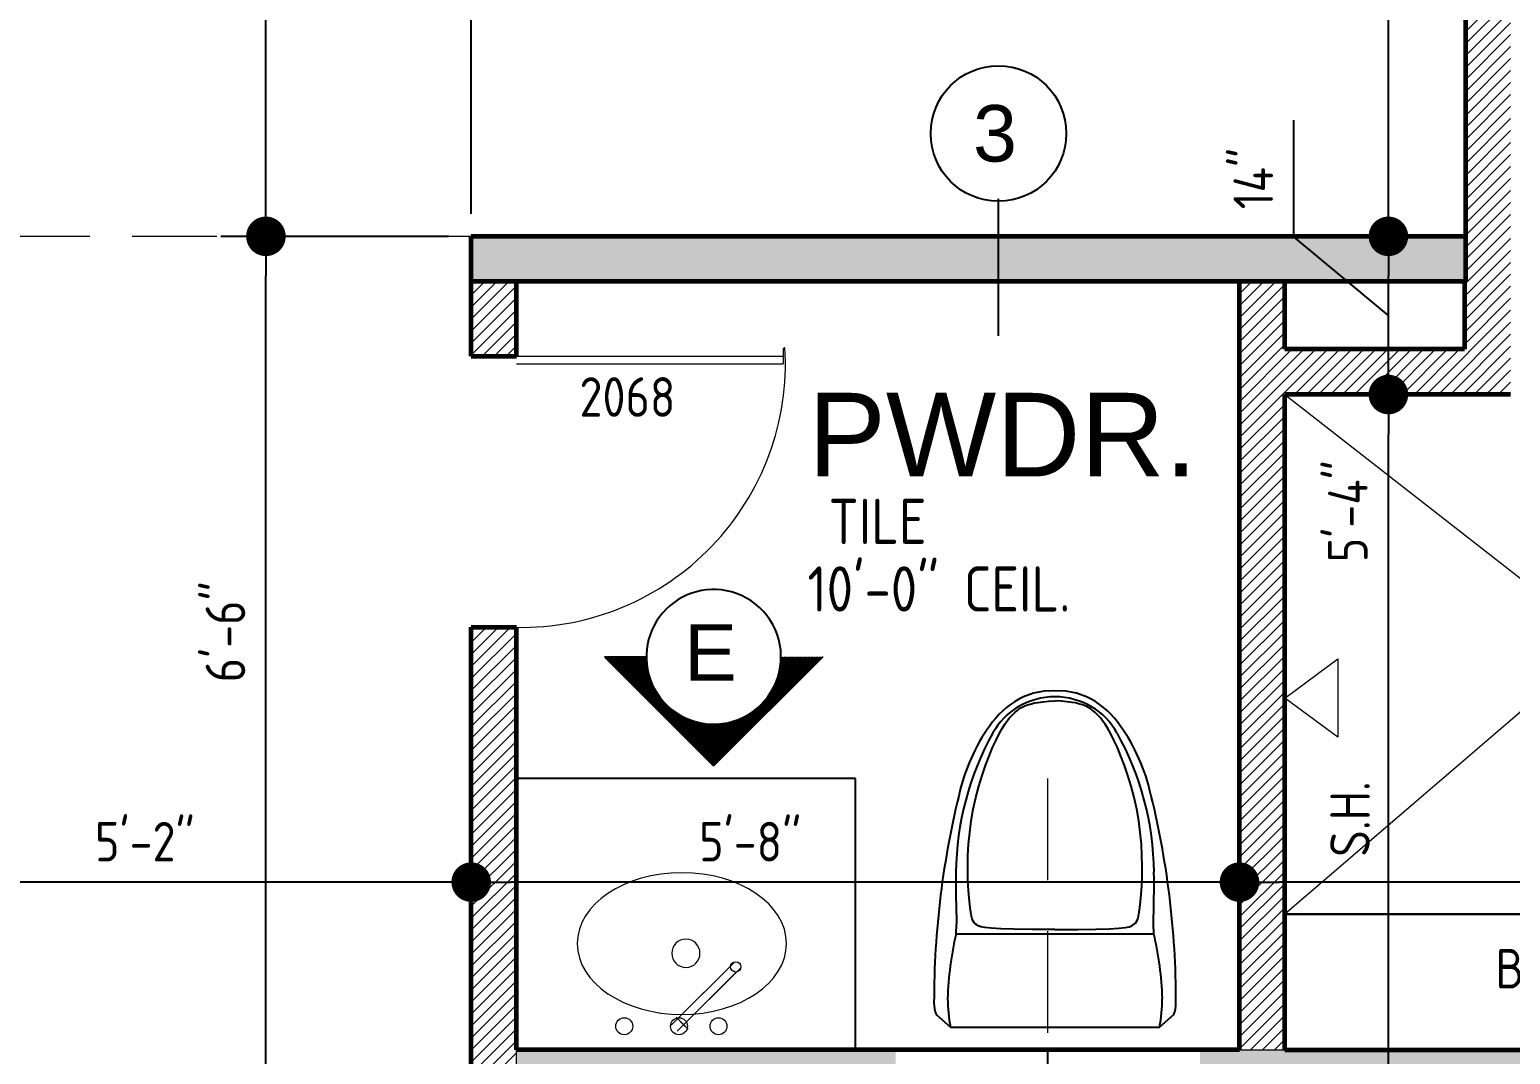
# Model space of a CAD drawing. Header units: feet. Extents: x 57903 to 63568, y -124112 to -112262.
# Drawn here: x 58530.8 to 58661.9, y -112753.3 to -112662.6 of the extents above; entities that cross this region are included whole.
import ezdxf

# ---------------------------------------------------------------- set-up
doc = ezdxf.new("R2010")
doc.units = ezdxf.units.FT
doc.header["$LTSCALE"] = 30
doc.header["$MEASUREMENT"] = 0
for name, pattern in [('DASHED', [0.75, 0.5, -0.25]), ('DASHED2', [0.375, 0.25, -0.125]), ('Solid', [0])]:
    doc.linetypes.add(name, pattern=pattern)
for name, color, linetype, lineweight in [('2', 2, 'Continuous', 35), ('DIMS', 137, 'Continuous', 15), ('DOORS', 157, 'Continuous', 9), ('DOORTEXT', 253, 'Continuous', 20), ('FIXTURES', 2, 'Continuous', 15), ('HATCH', 123, 'Continuous', 0), ('L1', 251, 'Continuous', 13), ('MISC', 3, 'Continuous', 30), ('ROOM LBLS', 253, 'Continuous', 30), ('TEXT LBLS', 81, 'Continuous', 18), ('WALLS', 7, 'Continuous', 60)]:
    doc.layers.add(name, color=color, linetype=linetype, lineweight=lineweight)
doc.layers.add('CABS-FLOORPLAN', color=4, linetype='Continuous')
doc.layers.add('TEXT', color=7, linetype='Continuous')
doc.styles.add('ARCH', font='ARCHITXT.SHX')
doc.styles.add('SWIS72', font='swissel.ttf', dxfattribs={"height": 4.5})
doc.styles.add('TEXT1', font='ARCHITXT.shx')
doc.dimstyles.new('ARCHITECTURAL', dxfattribs={"dimtxt": 3.5, "dimasz": 3.5, "dimexe": 4, "dimexo": 2, "dimgap": 1.5, "dimtad": 1, "dimdec": 1, "dimzin": 3, "dimdsep": 46, "dimlunit": 4, "dimtxsty": 'ARCH', "dimblk": 'DOT', "dimcen": 0.0625, "dimadec": 0, "dimazin": 0, "dimtfac": 1, "dimtdec": 1, "dimtix": 1, "dimtofl": 0, "dimtmove": 1, "dimatfit": 2, "dimldrblk": 'DOTSMALL', "dimfxl": 1, "dimtolj": 1, "dimtzin": 0, "dimarcsym": 0})

# ---------------------------------------------------------------- blocks, each defined once
blk = doc.blocks.new('TOILET1')
at = {"layer": 'CABS-FLOORPLAN', "color": 12}
for p, q in [((8.75, -10.25), (-8.75, -10.25)), ((-8.75, -10.25), (-8.71, -11.13)), ((8.75, -10.25), (8.71, -11.13))]:
    blk.add_line(p, q, dxfattribs=at)
blk.add_lwpolyline([(10.51, -3.11), (9.25, -2), (-9.25, -2), (-10.51, -3.11, 0.093331), (-10.71, -4.17, 0.061565), (-8.38, -23.04, 0.101081), (-5.53, -29.02, 0.125084), (-2.79, -31.24), (-1.9, -31.57), (-0.95, -31.74), (0, -31.77), (0.95, -31.74), (1.9, -31.57), (2.79, -31.24, 0.119506), (5.53, -29.02, 0.09972), (8.38, -23.04, 0.061521), (10.71, -4.17, 0.093352)], format="xyb", close=True, dxfattribs=at)
for points in [[(0, -10.65), (-2.05, -10.66), (-3.62, -10.68), (-4.8, -10.72), (-5.64, -10.77), (-6.21, -10.83), (-6.57, -10.89), (-6.79, -10.97), (-6.93, -11.05), (-6.93, -11.05), (-7.05, -11.14), (-7.15, -11.25), (-7.24, -11.4), (-7.32, -11.59), (-7.39, -11.84), (-7.46, -12.18), (-7.52, -12.6), (-7.58, -13.12), (-7.58, -13.12), (-7.63, -13.76), (-7.68, -14.51), (-7.71, -15.34), (-7.71, -16.24), (-7.7, -17.2), (-7.65, -18.21), (-7.55, -19.24), (-7.42, -20.28), (-7.42, -20.28), (-7.23, -21.31), (-7, -22.33), (-6.74, -23.33), (-6.45, -24.27), (-6.15, -25.17), (-5.83, -26), (-5.52, -26.75), (-5.22, -27.41), (-5.22, -27.41), (-4.94, -27.97), (-4.68, -28.44), (-4.44, -28.82), (-4.22, -29.13), (-4.02, -29.38), (-3.83, -29.58), (-3.67, -29.74), (-3.53, -29.87), (-3.53, -29.87), (-3.41, -29.98), (-3.3, -30.07), (-3.2, -30.14), (-3.1, -30.21), (-3.01, -30.27), (-2.91, -30.32), (-2.79, -30.38), (-2.66, -30.44), (-2.66, -30.44), (-2.51, -30.5), (-2.32, -30.57), (-2.09, -30.63), (-1.82, -30.7), (-1.48, -30.75), (-1.07, -30.81), (-0.58, -30.85), (0, -30.88)], [(0, -10.65), (2.05, -10.66), (3.62, -10.68), (4.8, -10.72), (5.64, -10.77), (6.21, -10.83), (6.57, -10.89), (6.79, -10.97), (6.93, -11.05), (6.93, -11.05), (7.05, -11.14), (7.15, -11.25), (7.24, -11.4), (7.32, -11.59), (7.39, -11.84), (7.46, -12.18), (7.52, -12.6), (7.58, -13.12), (7.58, -13.12), (7.63, -13.76), (7.68, -14.51), (7.71, -15.34), (7.71, -16.24), (7.7, -17.2), (7.65, -18.21), (7.55, -19.24), (7.42, -20.28), (7.42, -20.28), (7.23, -21.31), (7, -22.33), (6.74, -23.33), (6.45, -24.27), (6.15, -25.17), (5.83, -26), (5.52, -26.75), (5.22, -27.41), (5.22, -27.41), (4.94, -27.97), (4.68, -28.44), (4.44, -28.82), (4.22, -29.13), (4.02, -29.38), (3.83, -29.58), (3.67, -29.74), (3.53, -29.87), (3.53, -29.87), (3.41, -29.98), (3.3, -30.07), (3.2, -30.14), (3.1, -30.21), (3.01, -30.27), (2.91, -30.32), (2.79, -30.38), (2.66, -30.44), (2.66, -30.44), (2.51, -30.5), (2.32, -30.57), (2.09, -30.63), (1.82, -30.7), (1.48, -30.75), (1.07, -30.81), (0.58, -30.85), (0, -30.88)]]:
    blk.add_lwpolyline(points, dxfattribs=at)
for centre, radius, start, end in [((3.49, -4.54), 12.99, 168.7413, 180), ((-3.49, -4.54), 12.99, 0, 11.2587), ((19.71, -3.61), 29.23, 181.8205, 193.1357), ((-19.71, -3.61), 29.23, 346.8643, 358.1795), ((90.56, -14.61), 99.33, 177.9943, 180.6406), ((-90.56, -14.61), 99.33, 359.3594, 2.0057), ((17.19, -15.43), 25.96, 180.6406, 209.1162), ((-17.19, -15.43), 25.96, 330.8838, 359.3594), ((-0.15, -25.09), 6.11, 209.1162, 239.5441), ((0.15, -25.09), 6.11, 300.4559, 330.8838), ((0.04, -24.77), 6.48, 239.5441, 269.6202), ((-0.04, -24.77), 6.48, 270.3798, 300.4559)]:
    blk.add_arc(centre, radius, start, end, dxfattribs=at)
blk = doc.blocks.new('_Dot')
at = {"layer": 'DIMS', "color": 0, "lineweight": -2}
blk.add_line((-0.5, 0), (-1, 0), dxfattribs=at)
at = {"layer": 'DIMS', "color": 0, "const_width": 0.5}
blk.add_lwpolyline([(-0.25, 0, 1), (0.25, 0, 1)], format="xyb", close=True, dxfattribs=at)
blk = doc.blocks.new('*D438')
at = {"layer": 'Defpoints', "color": 0, "linetype": 'Solid', "transparency": 16777216}
for p in [(58637.91, -112738.03), (58637.91, -112752.87), (58693.91, -112752.87)]:
    blk.add_point(p, dxfattribs=at)
at = {"layer": 'DIMS', "color": 0, "linetype": 'Solid', "lineweight": -2, "transparency": 16777216}
for p, q in [((58637.91, -112750.87), (58637.91, -112734.03)), ((58693.91, -112750.87), (58693.91, -112734.03)), ((58690.41, -112738.03), (58641.41, -112738.03))]:
    blk.add_line(p, q, dxfattribs=at)
at = {"layer": 'DIMS', "color": 0, "linetype": 'Solid', "lineweight": -2, "transparency": 16777216, "xscale": 3.5, "yscale": 3.5, "zscale": 3.5, "rotation": 180}
blk.add_blockref('_Dot', (58637.91, -112738.03), dxfattribs=at)
at = {"layer": 'DIMS', "color": 0, "linetype": 'Solid', "lineweight": -2, "transparency": 16777216, "xscale": 3.5, "yscale": 3.5, "zscale": 3.5}
blk.add_blockref('_Dot', (58693.91, -112738.03), dxfattribs=at)
at = {"layer": 'DIMS', "color": 0, "linetype": 'Solid', "transparency": 16777216, "insert": (58672.79, -112734.45), "char_height": 3.5, "attachment_point": 5, "style": 'ARCH'}
blk.add_mtext('\\A1;4\'-8"', dxfattribs=at)
blk = doc.blocks.new('_DotSmall')
at = {"layer": 'DIMS', "color": 0, "const_width": 0.5}
blk.add_lwpolyline([(-0.0625, 0, 1), (0.0625, 0, 1)], format="xyb", close=True, dxfattribs=at)
blk = doc.blocks.new('*D439')
at = {"layer": 'Defpoints', "color": 0, "linetype": 'Solid', "transparency": 16777216}
for p in [(58569.91, -112738.03), (58569.91, -112750.87), (58637.91, -112752.87)]:
    blk.add_point(p, dxfattribs=at)
at = {"layer": 'DIMS', "color": 0, "linetype": 'Solid', "lineweight": -2, "transparency": 16777216}
for p, q in [((58569.91, -112748.87), (58569.91, -112734.03)), ((58637.91, -112750.87), (58637.91, -112734.03)), ((58634.41, -112738.03), (58573.41, -112738.03))]:
    blk.add_line(p, q, dxfattribs=at)
at = {"layer": 'DIMS', "color": 0, "linetype": 'Solid', "lineweight": -2, "transparency": 16777216, "xscale": 3.5, "yscale": 3.5, "zscale": 3.5, "rotation": 180}
blk.add_blockref('_Dot', (58569.91, -112738.03), dxfattribs=at)
at = {"layer": 'DIMS', "color": 0, "linetype": 'Solid', "lineweight": -2, "transparency": 16777216, "xscale": 3.5, "yscale": 3.5, "zscale": 3.5}
blk.add_blockref('_Dot', (58637.91, -112738.03), dxfattribs=at)
at = {"layer": 'DIMS', "color": 0, "linetype": 'Solid', "transparency": 16777216, "insert": (58594.61, -112734.45), "char_height": 3.5, "attachment_point": 5, "style": 'ARCH'}
blk.add_mtext('\\A1;5\'-8"', dxfattribs=at)
blk = doc.blocks.new('*D440')
at = {"layer": 'Defpoints', "color": 0, "linetype": 'Solid', "transparency": 16777216}
for p in [(58507.91, -112738.03), (58507.91, -112748.87), (58569.91, -112750.87)]:
    blk.add_point(p, dxfattribs=at)
at = {"layer": 'DIMS', "color": 0, "linetype": 'Solid', "lineweight": -2, "transparency": 16777216}
for p, q in [((58507.91, -112746.87), (58507.91, -112734.03)), ((58569.91, -112748.87), (58569.91, -112734.03)), ((58566.41, -112738.03), (58511.41, -112738.03))]:
    blk.add_line(p, q, dxfattribs=at)
at = {"layer": 'DIMS', "color": 0, "linetype": 'Solid', "lineweight": -2, "transparency": 16777216, "xscale": 3.5, "yscale": 3.5, "zscale": 3.5, "rotation": 180}
blk.add_blockref('_Dot', (58507.91, -112738.03), dxfattribs=at)
at = {"layer": 'DIMS', "color": 0, "linetype": 'Solid', "lineweight": -2, "transparency": 16777216, "xscale": 3.5, "yscale": 3.5, "zscale": 3.5}
blk.add_blockref('_Dot', (58569.91, -112738.03), dxfattribs=at)
at = {"layer": 'DIMS', "color": 0, "linetype": 'Solid', "transparency": 16777216, "insert": (58541.03, -112734.45), "char_height": 3.5, "attachment_point": 5, "style": 'ARCH'}
blk.add_mtext('\\A1;5\'-2"', dxfattribs=at)
blk = doc.blocks.new('*D581')
at = {"layer": 'Defpoints', "color": 0, "linetype": 'Solid', "transparency": 16777216}
for p in [(58569.91, -112649.64), (58507.91, -112680.87), (58569.91, -112680.87)]:
    blk.add_point(p, dxfattribs=at)
at = {"layer": 'DIMS', "color": 0, "linetype": 'Solid', "lineweight": -2, "transparency": 16777216}
for p, q in [((58507.91, -112678.87), (58507.91, -112645.64)), ((58569.91, -112678.87), (58569.91, -112645.64)), ((58511.41, -112649.64), (58566.41, -112649.64))]:
    blk.add_line(p, q, dxfattribs=at)
at = {"layer": 'DIMS', "color": 0, "linetype": 'Solid', "lineweight": -2, "transparency": 16777216, "xscale": 3.5, "yscale": 3.5, "zscale": 3.5, "rotation": 180}
blk.add_blockref('_Dot', (58507.91, -112649.64), dxfattribs=at)
at = {"layer": 'DIMS', "color": 0, "linetype": 'Solid', "lineweight": -2, "transparency": 16777216, "xscale": 3.5, "yscale": 3.5, "zscale": 3.5}
blk.add_blockref('_Dot', (58569.91, -112649.64), dxfattribs=at)
at = {"layer": 'DIMS', "color": 0, "linetype": 'Solid', "transparency": 16777216, "insert": (58538.91, -112646.05), "char_height": 3.5, "attachment_point": 5, "style": 'ARCH'}
blk.add_mtext('\\A1;5\'-2"', dxfattribs=at)
blk = doc.blocks.new('*D486')
at = {"layer": 'Defpoints', "color": 0, "linetype": 'Solid', "transparency": 16777216}
for p in [(58657.91, -112649.26), (58657.91, -112674.69), (58569.91, -112676.86)]:
    blk.add_point(p, dxfattribs=at)
at = {"layer": 'DIMS', "color": 0, "linetype": 'Solid', "lineweight": -2, "transparency": 16777216}
for p, q in [((58569.91, -112674.86), (58569.91, -112645.26)), ((58657.91, -112672.69), (58657.91, -112645.26)), ((58573.41, -112649.26), (58654.41, -112649.26))]:
    blk.add_line(p, q, dxfattribs=at)
at = {"layer": 'DIMS', "color": 0, "linetype": 'Solid', "lineweight": -2, "transparency": 16777216, "xscale": 3.5, "yscale": 3.5, "zscale": 3.5, "rotation": 180}
blk.add_blockref('_Dot', (58569.91, -112649.26), dxfattribs=at)
at = {"layer": 'DIMS', "color": 0, "linetype": 'Solid', "lineweight": -2, "transparency": 16777216, "xscale": 3.5, "yscale": 3.5, "zscale": 3.5}
blk.add_blockref('_Dot', (58657.91, -112649.26), dxfattribs=at)
at = {"layer": 'DIMS', "color": 0, "linetype": 'Solid', "transparency": 16777216, "insert": (58613.91, -112645.68), "char_height": 3.5, "attachment_point": 5, "style": 'ARCH'}
blk.add_mtext('\\A1;7\'-4" GB BRACE PANEL', dxfattribs=at)
blk = doc.blocks.new('*D487')
at = {"layer": 'Defpoints', "color": 0, "linetype": 'Solid', "transparency": 16777216}
for p in [(58787.91, -112649.64), (58657.91, -112659.35), (58787.91, -112679.68)]:
    blk.add_point(p, dxfattribs=at)
at = {"layer": 'DIMS', "color": 0, "linetype": 'Solid', "lineweight": -2, "transparency": 16777216}
for p, q in [((58657.91, -112657.35), (58657.91, -112645.64)), ((58787.91, -112677.68), (58787.91, -112645.64)), ((58661.41, -112649.64), (58784.41, -112649.64))]:
    blk.add_line(p, q, dxfattribs=at)
at = {"layer": 'DIMS', "color": 0, "linetype": 'Solid', "lineweight": -2, "transparency": 16777216, "xscale": 3.5, "yscale": 3.5, "zscale": 3.5, "rotation": 180}
blk.add_blockref('_Dot', (58657.91, -112649.64), dxfattribs=at)
at = {"layer": 'DIMS', "color": 0, "linetype": 'Solid', "lineweight": -2, "transparency": 16777216, "xscale": 3.5, "yscale": 3.5, "zscale": 3.5}
blk.add_blockref('_Dot', (58787.91, -112649.64), dxfattribs=at)
at = {"layer": 'DIMS', "color": 0, "linetype": 'Solid', "transparency": 16777216, "insert": (58729.55, -112646.05), "char_height": 3.5, "attachment_point": 5, "style": 'ARCH'}
blk.add_mtext('\\A1;10\'-10"', dxfattribs=at)
blk = doc.blocks.new('*D520')
at = {"layer": 'Defpoints', "color": 0, "linetype": 'Solid', "transparency": 16777216}
for p in [(58551.74, -112680.87), (58569.91, -112680.87), (58569.91, -112758.87)]:
    blk.add_point(p, dxfattribs=at)
at = {"layer": 'DIMS', "color": 0, "linetype": 'Solid', "lineweight": -2, "transparency": 16777216}
for p, q in [((58567.91, -112680.87), (58547.74, -112680.87)), ((58551.74, -112755.37), (58551.74, -112684.37)), ((58567.91, -112758.87), (58547.74, -112758.87))]:
    blk.add_line(p, q, dxfattribs=at)
at = {"layer": 'DIMS', "color": 0, "linetype": 'Solid', "lineweight": -2, "transparency": 16777216, "xscale": 3.5, "yscale": 3.5, "zscale": 3.5}
for p, rotation in [((58551.74, -112680.87), 90), ((58551.74, -112758.87), 270)]:
    blk.add_blockref('_Dot', p, dxfattribs=dict(at, rotation=rotation))
at = {"layer": 'DIMS', "color": 0, "linetype": 'Solid', "transparency": 16777216, "insert": (58548.16, -112715.87), "char_height": 3.5, "attachment_point": 5, "rotation": 90, "style": 'ARCH'}
blk.add_mtext('\\A1;6\'-6"', dxfattribs=at)
blk = doc.blocks.new('*D521')
at = {"layer": 'Defpoints', "color": 0, "linetype": 'Solid', "transparency": 16777216}
for p in [(58549.54, -112396.87), (58551.74, -112396.87), (58569.91, -112680.87)]:
    blk.add_point(p, dxfattribs=at)
at = {"layer": 'DIMS', "color": 0, "linetype": 'Solid', "lineweight": -2, "transparency": 16777216}
for p, q in [((58551.54, -112396.87), (58555.74, -112396.87)), ((58551.74, -112677.37), (58551.74, -112400.37)), ((58567.91, -112680.87), (58547.74, -112680.87))]:
    blk.add_line(p, q, dxfattribs=at)
at = {"layer": 'DIMS', "color": 0, "linetype": 'Solid', "lineweight": -2, "transparency": 16777216, "xscale": 3.5, "yscale": 3.5, "zscale": 3.5}
for p, rotation in [((58551.74, -112396.87), 90), ((58551.74, -112680.87), 270)]:
    blk.add_blockref('_Dot', p, dxfattribs=dict(at, rotation=rotation))
at = {"layer": 'DIMS', "color": 0, "linetype": 'Solid', "transparency": 16777216, "insert": (58548.16, -112486.3), "char_height": 3.5, "attachment_point": 5, "rotation": 90, "style": 'ARCH'}
blk.add_mtext('\\A1;23\'-8"', dxfattribs=at)
blk = doc.blocks.new('*D523')
at = {"layer": 'Defpoints', "color": 0, "linetype": 'Solid', "transparency": 16777216}
for p in [(58650.94, -112680.87), (58651.09, -112680.87), (58650.94, -112694.87)]:
    blk.add_point(p, dxfattribs=at)
at = {"layer": 'DIMS', "color": 0, "linetype": 'Solid', "lineweight": -2, "transparency": 16777216}
for p, q in [((58642.71, -112680.92), (58642.71, -112670.58)), ((58651.09, -112687.87), (58642.71, -112680.92)), ((58652.94, -112680.87), (58655.09, -112680.87)), ((58651.09, -112691.37), (58651.09, -112684.37)), ((58652.94, -112694.87), (58655.09, -112694.87))]:
    blk.add_line(p, q, dxfattribs=at)
at = {"layer": 'DIMS', "color": 0, "linetype": 'Solid', "lineweight": -2, "transparency": 16777216, "xscale": 3.5, "yscale": 3.5, "zscale": 3.5}
for p, rotation in [((58651.09, -112680.87), 90), ((58651.09, -112694.87), 270)]:
    blk.add_blockref('_Dot', p, dxfattribs=dict(at, rotation=rotation))
at = {"layer": 'DIMS', "color": 0, "linetype": 'Solid', "transparency": 16777216, "insert": (58639.13, -112675.75), "char_height": 3.5, "attachment_point": 5, "rotation": 90, "style": 'ARCH'}
blk.add_mtext('\\A1;14"', dxfattribs=at)
blk = doc.blocks.new('*D525')
at = {"layer": 'Defpoints', "color": 0, "linetype": 'Solid', "transparency": 16777216}
for p in [(58651.09, -112616.87), (58653.2, -112616.87), (58641.19, -112680.87)]:
    blk.add_point(p, dxfattribs=at)
at = {"layer": 'DIMS', "color": 0, "linetype": 'Solid', "lineweight": -2, "transparency": 16777216}
for p, q in [((58651.2, -112616.87), (58647.09, -112616.87)), ((58651.09, -112677.37), (58651.09, -112620.37)), ((58643.19, -112680.87), (58655.09, -112680.87))]:
    blk.add_line(p, q, dxfattribs=at)
at = {"layer": 'DIMS', "color": 0, "linetype": 'Solid', "lineweight": -2, "transparency": 16777216, "xscale": 3.5, "yscale": 3.5, "zscale": 3.5}
for p, rotation in [((58651.09, -112616.87), 90), ((58651.09, -112680.87), 270)]:
    blk.add_blockref('_Dot', p, dxfattribs=dict(at, rotation=rotation))
at = {"layer": 'DIMS', "color": 0, "linetype": 'Solid', "transparency": 16777216, "insert": (58646.08, -112636.26), "char_height": 3.5, "attachment_point": 5, "rotation": 90, "style": 'ARCH'}
blk.add_mtext('\\A1;5\'-4"', dxfattribs=at)
blk = doc.blocks.new('*D526')
at = {"layer": 'Defpoints', "color": 0, "linetype": 'Solid', "transparency": 16777216}
for p in [(58644.78, -112694.87), (58651.09, -112694.87), (58658.05, -112758.87)]:
    blk.add_point(p, dxfattribs=at)
at = {"layer": 'DIMS', "color": 0, "linetype": 'Solid', "lineweight": -2, "transparency": 16777216}
for p, q in [((58646.78, -112694.87), (58655.09, -112694.87)), ((58651.09, -112755.37), (58651.09, -112698.37)), ((58656.05, -112758.87), (58647.09, -112758.87))]:
    blk.add_line(p, q, dxfattribs=at)
at = {"layer": 'DIMS', "color": 0, "linetype": 'Solid', "lineweight": -2, "transparency": 16777216, "xscale": 3.5, "yscale": 3.5, "zscale": 3.5}
for p, rotation in [((58651.09, -112694.87), 90), ((58651.09, -112758.87), 270)]:
    blk.add_blockref('_Dot', p, dxfattribs=dict(at, rotation=rotation))
at = {"layer": 'DIMS', "color": 0, "linetype": 'Solid', "transparency": 16777216, "insert": (58647.5, -112705.2), "char_height": 3.5, "attachment_point": 5, "rotation": 90, "style": 'ARCH'}
blk.add_mtext('\\A1;5\'-4"', dxfattribs=at)
blk = doc.blocks.new('*D549')
at = {"layer": 'Defpoints', "color": 0, "linetype": 'Solid', "transparency": 16777216}
for p in [(58787.91, -112745.41), (58620.91, -112750.87), (58787.91, -112777.65)]:
    blk.add_point(p, dxfattribs=at)
at = {"layer": 'DIMS', "color": 0, "linetype": 'Solid', "lineweight": -2, "transparency": 16777216}
for p, q in [((58787.91, -112747.41), (58787.91, -112781.65)), ((58620.91, -112752.87), (58620.91, -112781.65)), ((58624.41, -112777.65), (58784.41, -112777.65))]:
    blk.add_line(p, q, dxfattribs=at)
at = {"layer": 'DIMS', "color": 0, "linetype": 'Solid', "lineweight": -2, "transparency": 16777216, "xscale": 3.5, "yscale": 3.5, "zscale": 3.5, "rotation": 180}
blk.add_blockref('_Dot', (58620.91, -112777.65), dxfattribs=at)
at = {"layer": 'DIMS', "color": 0, "linetype": 'Solid', "lineweight": -2, "transparency": 16777216, "xscale": 3.5, "yscale": 3.5, "zscale": 3.5}
blk.add_blockref('_Dot', (58787.91, -112777.65), dxfattribs=at)
at = {"layer": 'DIMS', "color": 0, "linetype": 'Solid', "transparency": 16777216, "insert": (58727.63, -112774.06), "char_height": 3.5, "attachment_point": 5, "style": 'ARCH'}
blk.add_mtext('\\A1;13\'-11" TO CL. TO W.C.', dxfattribs=at)

msp = doc.modelspace()

# ---------------------------------------------------------------- hatches: boundary and pattern name
at = {"layer": 'HATCH', "linetype": 'Solid'}
h = msp.add_hatch(dxfattribs=at)
h.set_pattern_fill('ANSI31', color=256, scale=6, style=0)
h.set_pattern_definition([(45, (-27843.7769, 9531.03354), (-0.530330086, 0.530330086), [])])
h.paths.add_polyline_path([(58641.91, -112684.87), (58641.91, -112690.87), (58657.83, -112690.87), (58657.83, -112684.87)], flags=16)
h.paths.add_polyline_path([(58573.91, -112752.87), (58573.91, -112758.87), (58573.91, -112762.87), (58569.91, -112762.87), (58569.91, -112715.47), (58573.91, -112715.47)])
h.paths.add_polyline_path([(58657.91, -112684.87), (58637.91, -112684.87), (58637.91, -112752.87), (58641.91, -112752.87), (58641.91, -112694.87), (58661.91, -112694.87), (58661.91, -112612.87), (58652.1, -112612.87), (58652.1, -112616.87), (58657.91, -112616.87)])
h.paths.add_polyline_path([(58573.91, -112684.87), (58569.91, -112684.87), (58569.91, -112691.47), (58573.91, -112691.47)])
at = {"layer": 'HATCH'}
h = msp.add_hatch(color=9, dxfattribs=at)
h.dxf.hatch_style = 1
h.set_gradient(color1=(199, 200, 202), color2=(147, 149, 152), name='INVCYLINDER')
h.paths.add_polyline_path([(58446.29, -112711.48), (58446.29, -112711.34), (58445.93, -112711.34), (58445.93, -112711.48)])
h.paths.add_polyline_path([(58573.91, -112752.87), (58637.91, -112752.87), (58641.91, -112752.87), (58665.91, -112752.87), (58665.91, -112758.87), (58601.91, -112758.87), (58597.91, -112758.87), (58573.91, -112758.87)])
h.paths.add_polyline_path([(58634.42, -112758.87), (58607.47, -112758.87), (58607.47, -112752.87), (58634.42, -112752.87)], flags=17)
h.paths.add_polyline_path([(58507.91, -112750.37), (58513.91, -112750.37), (58513.91, -112778.87), (58507.91, -112778.87)])
h.paths.add_polyline_path([(58513.91, -112721.39), (58507.91, -112721.39), (58507.91, -112712.87), (58507.91, -112708.87), (58507.91, -112680.87), (58513.91, -112680.87)])
at = {"layer": 'HATCH', "linetype": 'Solid'}
msp.add_hatch(color=256, dxfattribs=at).paths.add_polyline_path([(58657.91, -112680.87), (58569.91, -112680.87), (58569.91, -112684.87), (58657.91, -112684.87)])
at = {"layer": 'TEXT'}
h = msp.add_hatch(dxfattribs=at)
h.set_pattern_fill('ANSI31', color=256, scale=0.794108, angle=180, style=0)
h.set_pattern_definition([(225, (93276.4296, -121190.26418), (0.07018988067, -0.07018988067), [])])
h.paths.add_polyline_path([(58591.37, -112727.75), (58601.02, -112718.09), (58597.32, -112718.09, -0.781311), (58586.11, -112720.89, -0.122769), (58585.41, -112718.09), (58581.71, -112718.09)])

# ---------------------------------------------------------------- linework, layer by layer
at = {"layer": 'CABS-FLOORPLAN', "color": 4}
for p, q in [((58603.91, -112728.87), (58573.91, -112728.87)), ((58603.91, -112752.87), (58603.91, -112728.87))]:
    msp.add_line(p, q, dxfattribs=at)
at = {"layer": 'DIMS', "linetype": 'DASHED', "ltscale": 0.6}
msp.add_line((58620.91, -112728.87), (58620.91, -112775.56), dxfattribs=at)
at = {"layer": 'DOORS'}
for p, q in [((58573.91, -112691.47), (58597.53, -112691.47)), ((58597.53, -112690.86), (58597.53, -112692.15)), ((58573.91, -112692.15), (58597.53, -112692.15))]:
    msp.add_line(p, q, dxfattribs=at)
for centre, radius, start, end in [((58574.35, -112692.11), 23.37, 268.9185, 3.3793), ((58597.66, -112690.86), 0.134, 81.1058, 180)]:
    msp.add_arc(centre, radius, start, end, dxfattribs=at)
at = {"layer": 'FIXTURES'}
msp.add_lwpolyline([(58646.62, -112725.2), (58641.91, -112721.74), (58646.62, -112718.27)], close=True, dxfattribs=at)
at = {"layer": 'HATCH', "linetype": 'Solid'}
for p, q in [((58573.91, -112758.87), (58573.91, -112752.87)), ((58637.91, -112752.87), (58641.91, -112752.87))]:
    msp.add_line(p, q, dxfattribs=at)
at = {"layer": 'L1', "linetype": 'DASHED2'}
msp.add_line((58569.91, -112680.87), (58513.91, -112680.87), dxfattribs=at)
at = {"layer": 'L1', "linetype": 'Solid'}
for p, q in [((58641.91, -112694.87), (58668.97, -112715.99)), ((58668.97, -112717.64), (58641.91, -112740.87))]:
    msp.add_line(p, q, dxfattribs=at)
at = {"layer": 'L1', "color": 12, "linetype": 'Continuous', "extrusion": (-0.707107, 0.707107, -2e-16)}
msp.add_line((58588.5, -112750.88, 11), (58593.4, -112745.98, 11), dxfattribs=at)
at = {"layer": 'L1', "color": 12, "linetype": 'Continuous'}
for centre, radius in [((58593.32, -112745.53, 0.25), 0.456), ((58583.46, -112750.79, 8.5), 0.75), ((58588.3, -112750.79, 8.5), 0.75), ((58591.8, -112750.79, 8.5), 0.75)]:
    msp.add_circle(centre, radius, dxfattribs=at)
for start, end in [(0, 180), (180, 0)]:
    msp.add_arc((58588.91, -112744.33), 1.25, start, end, dxfattribs=at)
at = {"layer": 'L1', "color": 12, "linetype": 'Continuous', "extrusion": (0, 0, -1)}
msp.add_ellipse((58588.56, -112743.47, 8), major_axis=(9.26, 0), ratio=0.677743, dxfattribs=at)
at = {"layer": 'L1', "color": 12, "linetype": 'Continuous'}
for points in [[(58593.19, -112745.13, 11), (58593.19, -112745.13, 10.25), (58587.62, -112750.7, 10.25), (58587.97, -112750.35, 11)], [(58593.72, -112745.66, 11), (58593.72, -112745.66, 10.25), (58588.15, -112751.23, 10.25), (58588.5, -112750.88, 11)], [(58588.74, -112750.7, 10.25), (58588.04, -112749.99, 10.25), (58588.04, -112749.99, 9.5), (58589.1, -112751.05, 9.5)]]:
    msp.add_3dface(points, dxfattribs=at)
at = {"layer": 'MISC', "linetype": 'Solid'}
msp.add_line((58641.91, -112740.87), (58693.91, -112740.87), dxfattribs=at)
at = {"layer": 'TEXT'}
for p, q in [((58616.58, -112689.68), (58616.58, -112677.56)), ((58581.71, -112718.09), (58591.37, -112727.75)), ((58581.71, -112718.09), (58585.41, -112718.09)), ((58601.02, -112718.09), (58591.37, -112727.75))]:
    msp.add_line(p, q, dxfattribs=at)
msp.add_circle((58616.58, -112671.77), 6, dxfattribs=at)
for start, end in [(70.2992, 207.9964), (207.9964, 70.2992)]:
    msp.add_arc((58591.37, -112718.09), 5.96, start, end, dxfattribs=at)
at = {"layer": 'WALLS'}
for p, q in [((58657.91, -112616.87), (58657.91, -112684.87)), ((58657.91, -112680.87), (58569.91, -112680.87)), ((58569.91, -112691.47), (58569.91, -112680.87)), ((58657.91, -112684.87), (58569.91, -112684.87)), ((58573.91, -112691.47), (58573.91, -112684.87)), ((58637.91, -112752.87), (58637.91, -112684.87)), ((58641.91, -112690.87), (58641.91, -112684.87)), ((58657.83, -112684.87), (58641.91, -112684.87)), ((58657.83, -112684.87), (58657.83, -112690.87)), ((58569.91, -112691.47), (58573.91, -112691.47)), ((58657.83, -112690.87), (58641.91, -112690.87)), ((58641.91, -112752.87), (58641.91, -112694.87)), ((58661.91, -112694.87), (58641.91, -112694.87)), ((58569.91, -112762.87), (58569.91, -112715.47)), ((58569.91, -112715.47), (58573.91, -112715.47)), ((58573.91, -112752.87), (58573.91, -112715.47)), ((58637.91, -112752.87), (58573.91, -112752.87))]:
    msp.add_line(p, q, dxfattribs=at)
at = {"layer": 'WALLS', "linetype": 'Solid'}
msp.add_line((58641.91, -112752.87), (58697.91, -112752.87), dxfattribs=at)

# ---------------------------------------------------------------- block references
at = {"layer": '2', "rotation": 180}
msp.add_blockref('TOILET1', (58621.58, -112752.87), dxfattribs=at)

# ---------------------------------------------------------------- texts
at = {"layer": 'DOORTEXT', "color": 7, "style": 'TEXT1'}
msp.add_text('2068', height=3.5, dxfattribs=at).set_placement((58579.49, -112696.84))
at = {"layer": 'ROOM LBLS'}
for s, height, style, p in [('PWDR.', 7.4, 'SWIS72', (58599.72, -112702.12)), ('BENCH ', 3.5, 'TEXT1', (58660.57, -112747.44))]:
    msp.add_text(s, height=height, dxfattribs=dict(at, style=style)).set_placement(p)
at = {"layer": 'TEXT', "style": 'SWIS72'}
for s, p in [('3', (58614.33, -112674.25)), ('E', (58588.76, -112720.2))]:
    msp.add_text(s, height=5, dxfattribs=at).set_placement(p)
at = {"layer": 'TEXT', "style": 'TEXT1'}
msp.add_text('S.H.', height=3.5, rotation=90, dxfattribs=at).set_placement((58649.44, -112735.79))
at = {"layer": 'TEXT LBLS', "color": 253, "style": 'TEXT1'}
for s, p in [('TILE', (58601.53, -112708.1)), ('10\'-0" CEIL.', (58599.67, -112714.08))]:
    msp.add_text(s, height=4, dxfattribs=at).set_placement(p)

# ---------------------------------------------------------------- dimensions: what is measured, and where the dimension line sits
at = {"layer": 'DIMS', "linetype": 'Solid'}
for base, p1, p2, angle, picture, middle in [((58551.74, -112396.87), (58569.91, -112680.87), (58549.54, -112396.87), 90, '*D521', (58551.74, -112486.3)), ((58651.09, -112616.87), (58641.19, -112680.87), (58653.2, -112616.87), 90, '*D525', (58649.67, -112636.26)), ((58787.91, -112649.64), (58657.91, -112659.35), (58787.91, -112679.68), 180, '*D487', (58729.55, -112649.64)), ((58551.74, -112680.87), (58569.91, -112758.87), (58569.91, -112680.87), 90, '*D520', (58551.74, -112715.87)), ((58651.09, -112694.87), (58658.05, -112758.87), (58644.78, -112694.87), 90, '*D526', (58651.09, -112705.2))]:
    dim = msp.add_linear_dim(base=base, p1=p1, p2=p2, angle=angle, dimstyle='ARCHITECTURAL', dxfattribs=at)
    dim.commit()
    dim.dimension.update_dxf_attribs({"geometry": picture, "text_midpoint": middle, "dimtype": 160})
dim = msp.add_linear_dim(base=(58657.91, -112649.26), p1=(58569.91, -112676.86), p2=(58657.91, -112674.69), angle=180, text='<> GB BRACE PANEL', dimstyle='ARCHITECTURAL', dxfattribs=at)
dim.commit()
dim.dimension.update_dxf_attribs({"geometry": '*D486', "text_midpoint": (58613.91, -112645.68)})
dim = msp.add_linear_dim(base=(58569.91, -112649.64), p1=(58507.91, -112680.87), p2=(58569.91, -112680.87), angle=180, dimstyle='ARCHITECTURAL', dxfattribs=at)
dim.commit()
dim.dimension.update_dxf_attribs({"geometry": '*D581', "text_midpoint": (58538.91, -112646.05)})
for base, p1, p2, angle, text, picture, middle in [((58651.09, -112680.87), (58650.94, -112694.87), (58650.94, -112680.87), 90, '14"', '*D523', (58642.71, -112679.42)), ((58787.91, -112777.65), (58620.91, -112750.87), (58787.91, -112745.41), 180, '<> TO CL. TO W.C.', '*D549', (58727.63, -112777.65))]:
    dim = msp.add_linear_dim(base=base, p1=p1, p2=p2, angle=angle, text=text, dimstyle='ARCHITECTURAL', dxfattribs=at)
    dim.commit()
    dim.dimension.update_dxf_attribs({"geometry": picture, "text_midpoint": middle, "dimtype": 160})
for base, p1, p2, picture, middle in [((58507.91, -112738.03), (58569.91, -112750.87), (58507.91, -112748.87), '*D440', (58541.03, -112738.03)), ((58569.91, -112738.03), (58637.91, -112752.87), (58569.91, -112750.87), '*D439', (58594.61, -112738.03)), ((58637.91, -112738.03), (58693.91, -112752.87), (58637.91, -112752.87), '*D438', (58672.79, -112738.03))]:
    dim = msp.add_linear_dim(base=base, p1=p1, p2=p2, dimstyle='ARCHITECTURAL', dxfattribs=at)
    dim.commit()
    dim.dimension.update_dxf_attribs({"geometry": picture, "text_midpoint": middle, "dimtype": 160})

doc.saveas('drawing.dxf')
